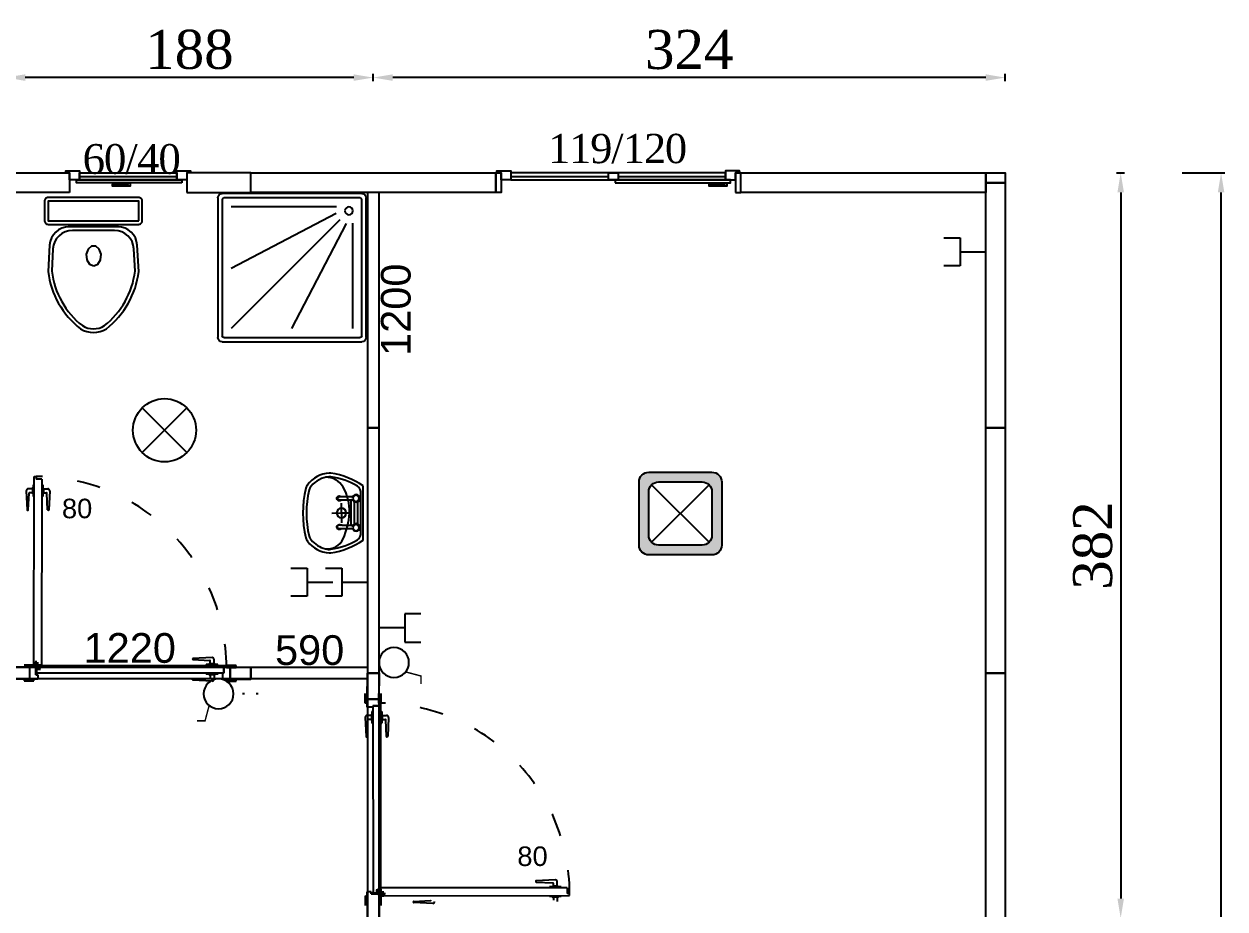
# Model space of a CAD drawing. Header units: millimetres. Extents: x 1774 to 2805, y 1273 to 2344.
# Drawn here: x 2190 to 2805, y 1891 to 2344 of the extents above; entities that cross this region are included whole.
import ezdxf

# ---------------------------------------------------------------- set-up
doc = ezdxf.new("R2010")
doc.units = ezdxf.units.MM
doc.linetypes.add('ACAD_ISO03W100', pattern=[30, 12, -18])
for name, color, linetype in [('1', 250, 'Continuous'), ('Block1', 255, 'Continuous'), ('DUVAR', 7, 'Continuous'), ('KAPI-PEN', 3, 'Continuous'), ('KAPILAR', 42, 'Continuous'), ('OLCU', 2, 'Continuous'), ('TEFRIS', 4, 'Continuous')]:
    doc.layers.add(name, color=color, linetype=linetype)
doc.styles.add('metin', font='palabi.ttf')
doc.styles.get("Standard").update_dxf_attribs({"font": 'arial.ttf'})
doc.dimstyles.new('Metin SARI', dxfattribs={"dimscale": 20, "dimtxt": 1, "dimasz": 0.5, "dimexe": 0.1, "dimexo": 0.1, "dimgap": 0.2, "dimtad": 1, "dimrnd": 1, "dimzin": 12, "dimdsep": 46, "dimlunit": 6, "dimtxsty": 'metin', "dimcen": 0.8, "dimdle": 0.0005, "dimclrd": 7, "dimclre": 165, "dimclrt": 165, "dimazin": 3, "dimtfac": 1, "dimtmove": 0, "dimatfit": 2, "dimfxl": 1, "dimfxlon": 1, "dimtolj": 1, "dimtzin": 0, "dimlwe": -1, "dimarcsym": 0})

# ---------------------------------------------------------------- blocks, each defined once
blk = doc.blocks.new('1250')
at = {"layer": 'Block1', "color": 7}
for p, q in [((137474.17, -210534.23), (137524.17, -210534.23)), ((137529.17, -210534.23), (137584.17, -210534.23))]:
    blk.add_line(p, q, dxfattribs=at)
for points in [[(137467.08, -210532.48), (137467.08, -210531.48), (137474.17, -210531.48), (137474.17, -210535.98), (137469.17, -210535.98), (137469.17, -210532.48), (137467.08, -210532.48)], [(137591.26, -210532.48), (137591.26, -210531.48), (137584.17, -210531.48), (137584.17, -210535.98), (137589.17, -210535.98), (137589.17, -210532.48), (137591.26, -210532.48)], [(137584.82, -210537.48), (137584.82, -210539.3), (137575.82, -210539.3), (137575.82, -210538.3), (137583.82, -210538.3), (137583.82, -210537.48), (137584.82, -210537.48)]]:
    blk.add_lwpolyline(points, dxfattribs=at)
for points in [[(137474.17, -210535.98), (137584.17, -210535.98), (137584.17, -210532.48), (137474.17, -210532.48)], [(137524.17, -210532.48), (137529.17, -210532.48), (137529.17, -210535.98), (137524.17, -210535.98)], [(137527.67, -210537.48), (137586.67, -210537.48), (137586.67, -210535.98), (137527.67, -210535.98)]]:
    blk.add_lwpolyline(points, close=True, dxfattribs=at)
at = {"layer": 'KAPI-PEN', "color": 175, "true_color": 0x4554a5}
for points in [[(137466.42, -210532.48), (137469.17, -210532.48), (137469.17, -210542.48), (137466.42, -210542.48)], [(137589.17, -210542.48), (137591.92, -210542.48), (137591.92, -210532.48), (137589.17, -210532.48)]]:
    blk.add_lwpolyline(points, close=True, dxfattribs=at)
blk = doc.blocks.new('1250 v')
at = {"layer": 'Block1', "color": 7}
blk.add_line((138675.83, -210549.23), (138725.83, -210549.23), dxfattribs=at)
for points in [[(138668.83, -210547.48), (138668.83, -210546.48), (138675.83, -210546.48), (138675.83, -210550.98), (138670.83, -210550.98), (138670.83, -210547.48), (138668.83, -210547.48)], [(138725.83, -210546.48), (138732.83, -210546.48), (138732.83, -210547.48), (138730.83, -210547.48), (138730.83, -210550.98), (138725.83, -210550.98), (138725.83, -210546.48)], [(138700.83, -210552.48), (138701.83, -210552.48), (138701.83, -210554.3), (138692.83, -210554.3), (138692.83, -210553.3), (138700.83, -210553.3), (138700.83, -210552.48)]]:
    blk.add_lwpolyline(points, dxfattribs=at)
for points in [[(138728.33, -210552.48), (138674.33, -210552.48), (138674.33, -210550.98), (138728.33, -210550.98)], [(138675.83, -210547.48), (138725.83, -210547.48), (138725.83, -210550.98), (138675.83, -210550.98)]]:
    blk.add_lwpolyline(points, close=True, dxfattribs=at)
at = {"layer": 'KAPI-PEN', "color": 175, "true_color": 0x4554a5}
for points in [[(138670.83, -210557.48), (138638.08, -210557.48), (138638.08, -210547.48), (138670.83, -210547.48)], [(138730.83, -210557.48), (138763.58, -210557.48), (138763.58, -210547.48), (138730.83, -210547.48)]]:
    blk.add_lwpolyline(points, close=True, dxfattribs=at)
blk = doc.blocks.new('duşteknesi')
at = {"layer": 'TEFRIS', "color": 7}
for p, q in [((137463.56, -210968.38), (137535, -210968.38)), ((137461.28, -211042.1), (137461.28, -210970.66)), ((137463.56, -211041.34), (137463.56, -210971.42)), ((137464.32, -210970.66), (137534.24, -210970.66)), ((137523.75, -211030.84), (137468.12, -210975.22)), ((137526.99, -211029.07), (137498.95, -210975.22)), ((137530.44, -210975.22), (137530.44, -211029.23)), ((137535, -210971.42), (137535, -211041.34)), ((137537.28, -210970.66), (137537.28, -211042.1)), ((137521.97, -211034.09), (137468.12, -211006.05)), ((137534.24, -211042.1), (137464.32, -211042.1)), ((137522.14, -211037.54), (137468.12, -211037.54)), ((137535, -211044.38), (137463.56, -211044.38))]:
    blk.add_line(p, q, dxfattribs=at)
blk.add_circle((137528.41, -211035.5), 2.03, dxfattribs=at)
for centre, radius, start, end in [((137463.56, -210970.66), 2.28, 90, 180), ((137535, -210970.66), 2.28, 0, 90), ((137464.32, -210971.42), 0.76, 90, 180), ((137534.24, -210971.42), 0.76, 0, 90), ((137463.56, -211042.1), 2.28, 180, 270), ((137464.32, -211041.34), 0.76, 180, 270), ((137534.24, -211041.34), 0.76, 270, 0), ((137535, -211042.1), 2.28, 270, 0)]:
    blk.add_arc(centre, radius, start, end, dxfattribs=at)
blk = doc.blocks.new('KLOZET')
at = {"layer": 'TEFRIS', "color": 7}
for p, q in [((137068.51, -211018.48), (137068.51, -211019.69)), ((137093.37, -211018.48), (137093.37, -211019.69))]:
    blk.add_line(p, q, dxfattribs=at)
for points in [[(137087.57, -210966.25, -0.199825), (137104.12, -210995.55), (137103.35, -211009.05, -0.397632), (137093.37, -211018.48), (137068.51, -211018.48, -0.397632), (137058.52, -211009.05), (137057.76, -210995.55, -0.199825), (137074.31, -210966.25, -0.284389)], [(137102.25, -210995.69), (137101.65, -211007.13, -0.398989), (137091.66, -211016.61), (137070.21, -211016.61, -0.398989), (137060.23, -211007.13), (137059.63, -210995.69, -0.197715), (137075.3, -210967.84, -0.284389), (137086.58, -210967.84, -0.197715)], [(137105.99, -211031.5, -0.414214), (137103.99, -211033.5), (137057.88, -211033.5, -0.414214), (137055.88, -211031.5), (137055.88, -211021.69, -0.414214), (137057.88, -211019.69), (137103.99, -211019.69, -0.414214), (137105.99, -211021.69)]]:
    blk.add_lwpolyline(points, format="xyb", close=True, dxfattribs=at)
blk.add_lwpolyline([(137104.12, -211021.56), (137104.12, -211031.62), (137057.76, -211031.62), (137057.76, -211021.56)], close=True, dxfattribs=at)
at = {"layer": 'TEFRIS', "color": 7, "linetype": 'Continuous'}
blk.add_polyline3d([(137081.07, -210998.48, 0), (137083.12, -210999.3, 0), (137084.52, -211001.49, 0), (137084.83, -211004.36, 0), (137083.94, -211007.01, 0), (137082.14, -211008.58, 0), (137080, -211008.58, 0), (137078.2, -211007.01, 0), (137077.31, -211004.36, 0), (137077.61, -211001.49, 0), (137079.01, -210999.3, 0), (137081.07, -210998.48, 0)], dxfattribs=at)
blk = doc.blocks.new('LAVABO')
at = {"layer": 'TEFRIS', "color": 7}
for p, q in [((137273.03, -211028.23), (137276.64, -211031.68)), ((137284.62, -211030.57), (137275.71, -211039.91)), ((137276.64, -211031.68), (137280.1, -211028.07)), ((137281.3, -211027.42), (137280.06, -211026.23)), ((137281.15, -211027.26), (137285.59, -211031.49)), ((137286.58, -211030.01), (137281.28, -211024.96)), ((137270.05, -211037.08), (137275.33, -211042.1)), ((137272.7, -211037.01), (137271.35, -211035.72)), ((137276.61, -211040.76), (137272.32, -211036.67)), ((137276.64, -211031.68), (137273.19, -211035.3)), ((137276.64, -211031.68), (137280.26, -211035.14)), ((137285.67, -211031.86), (137277.19, -211040.75)), ((137287.01, -211032.99), (137278.46, -211041.96))]:
    blk.add_line(p, q, dxfattribs=at)
for points in [[(137275.15, -211049.38, -0.112842), (137258.68, -211042.73, -0.051406), (137258.02, -211042.15, -0.218961), (137254.15, -211030.15, -0.113197), (137254.71, -211028.31, -0.122001), (137272.25, -211009.91, -0.113197), (137274.07, -211009.27, -0.218961), (137286.24, -211012.56, -0.051406), (137286.85, -211013.2, -0.112842), (137294.27, -211029.34)], [(137276.92, -211045.74, -0.248162), (137273.17, -211047.37, -0.097547), (137259.93, -211041.35, -0.057084), (137259.19, -211040.7, -0.205938), (137255.97, -211030.86, -0.12541), (137256.55, -211028.81, -0.11725), (137272.84, -211011.73, -0.12541), (137274.86, -211011.05, -0.174088), (137283.38, -211012.74, -0.114282), (137285.53, -211014.51, -0.097547), (137292.17, -211027.45, -0.248162), (137290.72, -211031.27)]]:
    blk.add_lwpolyline(points, format="xyb", close=True, dxfattribs=at)
blk.add_lwpolyline([(137283.38, -211012.74, -0.321438), (137286.39, -211022.73, -0.098457), (137279.59, -211034.47, -0.139763), (137268.18, -211041.82, -0.277065), (137258.07, -211039.28)], format="xyb", dxfattribs=at)
for centre, radius in [((137276.64, -211031.68), 2.44), ((137287.25, -211031.56), 1.95), ((137287.25, -211031.43), 1.6), ((137276.96, -211042.3), 1.95), ((137276.9, -211042.29), 1.6)]:
    blk.add_circle(centre, radius, dxfattribs=at)
for centre, radius, start, end in [((137280.87, -211025.74), 1.29, 357.39121, 270.77169), ((137280.67, -211025.59), 0.883, 46.35638, 226.35638), ((137270.74, -211036.36), 1.29, 359.64734, 266.11697), ((137270.7, -211036.4), 0.937, 46.35638, 226.35638)]:
    blk.add_arc(centre, radius, start, end, dxfattribs=at)
blk = doc.blocks.new('*D22')
at = {"layer": 'Block1', "color": 165, "transparency": 16777216}
for p, q in [((2180.58, 2314.62), (2180.58, 2318.46)), ((2368.83, 2314.62), (2368.83, 2318.46))]:
    blk.add_line(p, q, dxfattribs=at)
at = {"layer": 'Block1', "color": 7, "lineweight": -2, "transparency": 16777216}
blk.add_line((2358.83, 2316.46), (2190.58, 2316.46), dxfattribs=at)
at = {"layer": 'Block1', "color": 7, "transparency": 16777216}
for points in [[(2190.58, 2318.13), (2190.58, 2314.79), (2180.58, 2316.46)], [(2358.83, 2318.13), (2358.83, 2314.79), (2368.83, 2316.46)]]:
    blk.add_solid(points, dxfattribs=at)
at = {"layer": 'Defpoints', "color": 0, "transparency": 16777216}
for p in [(2180.58, 2316.46), (2180.58, 2312.62), (2368.83, 2312.62)]:
    blk.add_point(p, dxfattribs=at)
at = {"layer": 'Block1', "color": 165, "transparency": 16777216, "insert": (2274.71, 2330.75), "char_height": 20, "attachment_point": 5, "style": 'metin'}
blk.add_mtext('\\A1;188', dxfattribs=at)
blk = doc.blocks.new('*D23')
at = {"layer": 'Block1', "color": 165, "transparency": 16777216}
for p, q in [((2368.83, 2314.62), (2368.83, 2318.46)), ((2692.58, 2314.62), (2692.58, 2318.46))]:
    blk.add_line(p, q, dxfattribs=at)
at = {"layer": 'Block1', "color": 7, "lineweight": -2, "transparency": 16777216}
blk.add_line((2682.58, 2316.46), (2378.83, 2316.46), dxfattribs=at)
at = {"layer": 'Block1', "color": 7, "transparency": 16777216}
for points in [[(2378.83, 2318.13), (2378.83, 2314.79), (2368.83, 2316.46)], [(2682.58, 2318.13), (2682.58, 2314.79), (2692.58, 2316.46)]]:
    blk.add_solid(points, dxfattribs=at)
at = {"layer": 'Defpoints', "color": 0, "transparency": 16777216}
for p in [(2368.83, 2316.46), (2368.83, 2312.62), (2692.58, 2312.62)]:
    blk.add_point(p, dxfattribs=at)
at = {"layer": 'Block1', "color": 165, "transparency": 16777216, "insert": (2530.71, 2330.72), "char_height": 20, "attachment_point": 5, "style": 'metin'}
blk.add_mtext('\\A1;324', dxfattribs=at)
blk = doc.blocks.new('*D24')
at = {"layer": 'Block1', "color": 165, "transparency": 16777216}
for p, q in [((2749.58, 2267.64), (2753.71, 2267.64)), ((2749.58, 1886.14), (2753.71, 1886.14))]:
    blk.add_line(p, q, dxfattribs=at)
at = {"layer": 'Block1', "color": 7, "lineweight": -2, "transparency": 16777216}
blk.add_line((2751.71, 2257.64), (2751.71, 1896.14), dxfattribs=at)
at = {"layer": 'Block1', "color": 7, "transparency": 16777216}
for points in [[(2750.04, 2257.64), (2753.37, 2257.64), (2751.71, 2267.64)], [(2750.04, 1896.14), (2753.37, 1896.14), (2751.71, 1886.14)]]:
    blk.add_solid(points, dxfattribs=at)
at = {"layer": 'Defpoints', "color": 0, "transparency": 16777216}
for p in [(2747.58, 2267.64), (2747.58, 1886.14), (2751.71, 1886.14)]:
    blk.add_point(p, dxfattribs=at)
at = {"layer": 'Block1', "color": 165, "transparency": 16777216, "insert": (2737.42, 2076.89), "char_height": 20, "attachment_point": 5, "rotation": 90, "style": 'metin'}
blk.add_mtext('\\A1;382', dxfattribs=at)
blk = doc.blocks.new('*D27')
at = {"layer": 'Block1', "color": 165, "transparency": 16777216}
for p, q in [((2783.12, 2267.64), (2805.12, 2267.64)), ((2783.12, 1304.64), (2805.12, 1304.64))]:
    blk.add_line(p, q, dxfattribs=at)
at = {"layer": 'Block1', "color": 7, "lineweight": -2, "transparency": 16777216}
blk.add_line((2803.12, 1314.64), (2803.12, 2257.64), dxfattribs=at)
at = {"layer": 'Block1', "color": 7, "transparency": 16777216}
for points in [[(2801.45, 2257.64), (2804.79, 2257.64), (2803.12, 2267.64)], [(2801.45, 1314.64), (2804.79, 1314.64), (2803.12, 1304.64)]]:
    blk.add_solid(points, dxfattribs=at)
at = {"layer": 'Defpoints', "color": 0, "transparency": 16777216}
for p in [(2747.58, 2267.64), (2803.12, 2267.64), (2747.58, 1304.64)]:
    blk.add_point(p, dxfattribs=at)
at = {"layer": 'Block1', "color": 165, "transparency": 16777216, "insert": (2788.83, 1786.14), "char_height": 20, "attachment_point": 5, "rotation": 90, "style": 'metin'}
blk.add_mtext('\\A1;963', dxfattribs=at)
blk = doc.blocks.new('GLOP')
at = {"layer": 'DUVAR', "color": 1}
for p, q in [((11.44, -11.44), (-11.44, 11.44)), ((11.44, 11.44), (-11.44, -11.44))]:
    blk.add_line(p, q, dxfattribs=at)
blk.add_circle((0, 0), 16.18, dxfattribs=at)
blk = doc.blocks.new('ANAHTAR')
at = {"layer": 'OLCU', "color": 20, "const_width": 0.735}
blk.add_lwpolyline([(-6.13, -4.86), (-13.8, -6.9), (-13.8, -11)], dxfattribs=at)
at = {"layer": 'OLCU', "color": 20}
blk.add_circle((0, 0), 7.67, dxfattribs=at)
blk = doc.blocks.new('TELPRIZ')
at = {"layer": 'DUVAR', "color": 1}
for p, q in [((-7.2, 21.45), (-7.2, 13.15)), ((7.2, 13.15), (7.2, 21.45)), ((-7.2, 13.15), (7.2, 13.15)), ((0, 13.15), (0, 0))]:
    blk.add_line(p, q, dxfattribs=at)

msp = doc.modelspace()

# ---------------------------------------------------------------- hatches: boundary and pattern name
at = {"layer": 'KAPI-PEN', "true_color": 0x4554a5}
h = msp.add_hatch(color=175, dxfattribs=at)
edge = h.paths.add_edge_path()
edge.add_line((2509.981, 2114.442), (2542.341, 2114.442))
edge.add_arc((2542.341, 2109.442), 5, 0, 90, ccw=False)
edge.add_line((2547.341, 2109.442), (2547.341, 2077.082))
edge.add_arc((2542.341, 2077.082), 5, -90, 0, ccw=False)
edge.add_line((2542.341, 2072.082), (2509.981, 2072.082))
edge.add_arc((2509.981, 2077.082), 5, 180, 270, ccw=False)
edge.add_line((2504.981, 2077.082), (2504.981, 2109.442))
edge.add_arc((2509.981, 2109.442), 5, 90, 180, ccw=False)
edge = h.paths.add_edge_path(flags=16)
edge.add_line((2514.981, 2109.442), (2537.341, 2109.442))
edge.add_arc((2537.341, 2104.442), 5, 0, 90, ccw=False)
edge.add_line((2542.341, 2104.442), (2542.341, 2082.082))
edge.add_arc((2537.341, 2082.082), 5, -90, 0, ccw=False)
edge.add_line((2537.341, 2077.082), (2514.981, 2077.082))
edge.add_arc((2514.981, 2082.082), 5, 180, 270, ccw=False)
edge.add_line((2509.981, 2082.082), (2509.981, 2104.442))
edge.add_arc((2514.981, 2104.442), 5, 90, 180, ccw=False)

# ---------------------------------------------------------------- linework, layer by layer
at = {"layer": 'Block1', "color": 7}
for p, q in [((2540.876, 2107.977), (2511.446, 2078.546)), ((2511.446, 2107.977), (2540.876, 2078.546))]:
    msp.add_line(p, q, dxfattribs=at)
at = {"layer": 'KAPI-PEN', "color": 175, "true_color": 0x4554a5}
for points in [[(2431.581, 2257.641), (2306.081, 2257.641), (2306.081, 2267.641), (2431.581, 2267.641)], [(2682.581, 2257.641), (2557.081, 2257.641), (2557.081, 2267.641), (2682.581, 2267.641)], [(2692.581, 2262.641), (2682.581, 2262.641), (2682.581, 2267.641), (2692.581, 2267.641)], [(2365.831, 2137.141), (2371.831, 2137.141), (2371.831, 2257.641), (2365.831, 2257.641)], [(2692.581, 2137.141), (2682.581, 2137.141), (2682.581, 2262.641), (2692.581, 2262.641)], [(2365.831, 2011.641), (2371.831, 2011.641), (2371.831, 2137.141), (2365.831, 2137.141)], [(2692.581, 2011.641), (2682.581, 2011.641), (2682.581, 2137.141), (2692.581, 2137.141)], [(2306.081, 2008.641), (2183.581, 2008.641), (2183.581, 2014.641), (2306.081, 2014.641)], [(2365.831, 2008.641), (2306.081, 2008.641), (2306.081, 2014.641), (2365.831, 2014.641)], [(2365.831, 1886.141), (2371.831, 1886.141), (2371.831, 2011.641), (2365.831, 2011.641)], [(2371.831, 2011.641), (2365.831, 2011.641), (2365.831, 2011.641), (2371.831, 2011.641)], [(2692.581, 1886.141), (2682.581, 1886.141), (2682.581, 2011.641), (2692.581, 2011.641)]]:
    msp.add_lwpolyline(points, close=True, dxfattribs=at)
for points in [[(2509.981, 2114.442), (2542.341, 2114.442, -0.4142136), (2547.341, 2109.442), (2547.341, 2077.082, -0.4142136), (2542.341, 2072.082), (2509.981, 2072.082, -0.4142136), (2504.981, 2077.082), (2504.981, 2109.442, -0.4142136)], [(2514.981, 2109.442), (2537.341, 2109.442, -0.4142136), (2542.341, 2104.442), (2542.341, 2082.082, -0.4142136), (2537.341, 2077.082), (2514.981, 2077.082, -0.4142136), (2509.981, 2082.082), (2509.981, 2104.442, -0.4142136)]]:
    msp.add_lwpolyline(points, format="xyb", close=True, dxfattribs=at)
at = {"layer": 'KAPILAR', "color": 7, "lineweight": 25, "ltscale": 80}
for p, q in [((2195.017, 2016.605), (2195.132, 2112.245)), ((2195.132, 2112.245), (2196.132, 2112.244)), ((2196.132, 2112.244), (2196.131, 2110.944)), ((2199.131, 2110.94), (2199.015, 2015.082)), ((2196.019, 2017.904), (2196.017, 2016.604)), ((2196.017, 2016.604), (2195.017, 2016.605)), ((2196.472, 2011.624), (2196.475, 2013.554)), ((2292.331, 2011.508), (2196.472, 2011.624)), ((2196.475, 2013.554), (2197.993, 2013.552)), ((2197.085, 2015.085), (2197.087, 2016.603)), ((2199.015, 2015.082), (2197.085, 2015.085)), ((2197.994, 2014.622), (2197.996, 2015.622)), ((2199.294, 2014.62), (2197.994, 2014.622)), ((2197.996, 2015.622), (2293.635, 2015.507)), ((2292.334, 2014.508), (2292.331, 2011.508)), ((2293.634, 2014.507), (2292.334, 2014.508)), ((2293.635, 2015.507), (2293.634, 2014.507)), ((2371.698, 1994.895), (2368.698, 1994.891)), ((2368.698, 1994.891), (2368.814, 1899.033)), ((2372.696, 1996.196), (2371.696, 1996.195)), ((2371.696, 1996.195), (2371.698, 1994.895)), ((2372.812, 1900.556), (2372.696, 1996.196)), ((2371.81, 1901.855), (2371.812, 1900.555)), ((2468.13, 1901.691), (2372.272, 1901.576)), ((2372.272, 1901.576), (2372.274, 1899.646)), ((2368.813, 1899.033), (2370.744, 1899.035)), ((2370.744, 1899.035), (2370.742, 1900.553)), ((2371.812, 1900.555), (2372.812, 1900.556)), ((2372.274, 1899.646), (2373.792, 1899.647)), ((2375.094, 1898.579), (2373.794, 1898.578)), ((2373.794, 1898.577), (2373.795, 1897.577)), ((2373.795, 1897.577), (2469.435, 1897.693)), ((2469.434, 1898.693), (2468.134, 1898.691)), ((2469.435, 1897.693), (2469.434, 1898.693))]:
    msp.add_line(p, q, dxfattribs=at)
at = {"layer": 'KAPILAR', "color": 7, "lineweight": 25}
for p, q in [((2199.131, 2110.94), (2196.131, 2110.944)), ((2191.123, 2104.905), (2191.555, 2095.14)), ((2194.325, 2105.946), (2192.123, 2105.949)), ((2194.322, 2103.946), (2192.747, 2103.948)), ((2194.325, 2106.246), (2194.322, 2103.646)), ((2194.525, 2106.446), (2194.625, 2106.446)), ((2194.627, 2107.946), (2194.62, 2101.946)), ((2195.127, 2107.945), (2194.627, 2107.946)), ((2199.127, 2107.94), (2199.627, 2107.94)), ((2199.627, 2107.94), (2199.62, 2101.94)), ((2199.725, 2106.44), (2199.625, 2106.44)), ((2199.925, 2106.239), (2199.922, 2103.639)), ((2199.922, 2103.939), (2201.498, 2103.938)), ((2199.925, 2105.939), (2202.126, 2105.937)), ((2203.124, 2104.89), (2202.668, 2095.127)), ((2192.173, 2095.14), (2192.547, 2103.757)), ((2194.522, 2103.446), (2194.622, 2103.446)), ((2195.12, 2101.945), (2194.62, 2101.946)), ((2199.12, 2101.94), (2199.62, 2101.94)), ((2199.722, 2103.44), (2199.622, 2103.44)), ((2202.051, 2095.128), (2201.698, 2103.746)), ((2191.755, 2094.949), (2191.973, 2094.949)), ((2202.468, 2094.936), (2202.25, 2094.937)), ((2276.34, 2018.884), (2276.339, 2018.667)), ((2276.53, 2018.467), (2285.147, 2018.093)), ((2286.295, 2019.516), (2276.531, 2019.084)), ((2285.336, 2016.317), (2285.338, 2017.893)), ((2287.336, 2016.314), (2287.339, 2018.516)), ((2189.987, 2014.632), (2194.987, 2014.626)), ((2194.988, 2015.626), (2189.988, 2015.632)), ((2192.987, 2014.628), (2195.82, 2014.625)), ((2197.473, 2014.623), (2194.556, 2014.626)), ((2197.475, 2016.602), (2194.559, 2016.606)), ((2194.931, 2014.626), (2197.473, 2014.623)), ((2194.977, 2014.626), (2194.978, 2015.626)), ((2195.752, 2014.625), (2195.755, 2016.604)), ((2195.755, 2016.604), (2196.28, 2016.604)), ((2196.01, 2010.625), (2196.015, 2014.625)), ((2196.013, 2013.166), (2196.016, 2016.083)), ((2196.013, 2013.541), (2196.016, 2016.083)), ((2196.014, 2014.362), (2196.015, 2014.887)), ((2197.994, 2014.359), (2196.014, 2014.362)), ((2196.015, 2014.887), (2197.995, 2014.885)), ((2196.016, 2015.521), (2196.017, 2016.604)), ((2196.28, 2016.604), (2196.277, 2014.624)), ((2196.911, 2014.624), (2197.994, 2014.622)), ((2197.993, 2013.164), (2197.996, 2016.081)), ((2197.995, 2014.885), (2197.994, 2014.359)), ((2283.331, 2011.519), (2283.33, 2011.019)), ((2283.335, 2015.519), (2283.336, 2016.019)), ((2289.336, 2016.012), (2283.336, 2016.019)), ((2284.836, 2016.117), (2284.836, 2016.017)), ((2287.636, 2016.314), (2285.036, 2016.317)), ((2287.836, 2016.114), (2287.836, 2016.014)), ((2289.335, 2015.512), (2289.336, 2016.012)), ((2292.331, 2011.508), (2292.334, 2014.508)), ((2295.634, 2014.504), (2292.334, 2014.508)), ((2293.635, 2015.507), (2293.634, 2014.507)), ((2293.634, 2014.507), (2298.634, 2014.501)), ((2298.635, 2015.501), (2293.635, 2015.507)), ((2298.634, 2014.501), (2298.635, 2015.501)), ((2189.98, 2008.632), (2189.978, 2007.632)), ((2189.978, 2007.632), (2194.978, 2007.626)), ((2194.98, 2008.626), (2189.98, 2008.632)), ((2196.98, 2008.623), (2192.98, 2008.628)), ((2194.978, 2007.626), (2194.98, 2008.626)), ((2196.01, 2010.625), (2196.982, 2010.623)), ((2196.982, 2010.623), (2196.98, 2008.623)), ((2276.327, 2008.171), (2276.327, 2008.389)), ((2286.28, 2007.516), (2276.517, 2007.971)), ((2276.518, 2008.588), (2285.136, 2008.942)), ((2289.33, 2011.012), (2283.33, 2011.019)), ((2284.83, 2010.917), (2284.83, 2011.017)), ((2287.63, 2010.714), (2285.03, 2010.717)), ((2285.33, 2010.717), (2285.328, 2009.141)), ((2287.33, 2010.714), (2287.327, 2008.513)), ((2287.83, 2010.914), (2287.83, 2011.014)), ((2289.331, 2011.512), (2289.33, 2011.012)), ((2291.631, 2011.509), (2291.627, 2008.509)), ((2291.627, 2008.509), (2295.627, 2008.504)), ((2292.331, 2011.508), (2291.631, 2011.509)), ((2293.627, 2008.507), (2293.626, 2007.507)), ((2293.626, 2007.507), (2298.626, 2007.501)), ((2298.627, 2008.501), (2293.627, 2008.507)), ((2298.626, 2007.501), (2298.627, 2008.501)), ((2301.94, 2001.186), (2302.94, 2001.187)), ((2308.94, 2001.195), (2309.94, 2001.196)), ((2364.696, 1996.186), (2364.69, 2001.186)), ((2365.69, 2001.187), (2365.696, 1996.187)), ((2371.696, 1996.195), (2371.69, 2001.195)), ((2372.69, 2001.196), (2372.696, 1996.196)), ((2365.696, 1996.187), (2364.696, 1996.186)), ((2365.699, 1994.187), (2365.694, 1998.187)), ((2368.699, 1994.191), (2365.699, 1994.187)), ((2368.698, 1994.891), (2371.698, 1994.895)), ((2368.698, 1994.891), (2368.699, 1994.191)), ((2371.694, 1998.195), (2371.698, 1994.895)), ((2372.696, 1996.196), (2371.696, 1996.195)), ((2364.705, 1988.841), (2365.161, 1979.078)), ((2367.904, 1989.89), (2365.703, 1989.887)), ((2365.778, 1979.078), (2366.131, 1987.696)), ((2367.906, 1987.89), (2366.331, 1987.888)), ((2367.904, 1990.19), (2367.907, 1987.59)), ((2368.103, 1990.39), (2368.203, 1990.39)), ((2368.107, 1987.39), (2368.207, 1987.39)), ((2368.702, 1991.891), (2368.202, 1991.89)), ((2368.202, 1991.89), (2368.209, 1985.89)), ((2372.702, 1991.896), (2373.202, 1991.897)), ((2373.202, 1991.897), (2373.209, 1985.897)), ((2373.303, 1990.397), (2373.203, 1990.397)), ((2373.307, 1987.397), (2373.207, 1987.397)), ((2373.504, 1990.197), (2373.507, 1987.597)), ((2373.504, 1989.897), (2375.705, 1989.9)), ((2373.506, 1987.897), (2375.082, 1987.899)), ((2375.656, 1979.09), (2375.282, 1987.707)), ((2376.706, 1988.855), (2376.274, 1979.091)), ((2368.709, 1985.891), (2368.209, 1985.89)), ((2372.709, 1985.896), (2373.209, 1985.897)), ((2365.361, 1978.887), (2365.578, 1978.887)), ((2376.074, 1978.9), (2375.856, 1978.9)), ((2452.126, 1905.029), (2452.126, 1904.811)), ((2462.08, 1905.684), (2452.317, 1905.229)), ((2452.317, 1904.611), (2460.935, 1904.258)), ((2465.129, 1902.188), (2459.129, 1902.18)), ((2459.13, 1901.68), (2459.129, 1902.18)), ((2460.629, 1902.282), (2460.629, 1902.182)), ((2463.429, 1902.486), (2460.829, 1902.482)), ((2461.129, 1902.483), (2461.127, 1904.058)), ((2463.129, 1902.485), (2463.126, 1904.686)), ((2463.629, 1902.286), (2463.629, 1902.186)), ((2465.13, 1901.688), (2465.129, 1902.188)), ((2468.13, 1901.691), (2468.134, 1898.691)), ((2364.815, 1897.539), (2365.815, 1897.54)), ((2364.821, 1892.539), (2364.815, 1897.539)), ((2367.813, 1899.542), (2365.813, 1899.54)), ((2365.813, 1899.54), (2365.818, 1895.54)), ((2365.815, 1897.54), (2365.821, 1892.54)), ((2367.814, 1898.57), (2367.813, 1899.542)), ((2367.814, 1898.57), (2371.814, 1898.575)), ((2370.353, 1900.553), (2373.27, 1900.557)), ((2370.356, 1898.573), (2373.273, 1898.577)), ((2370.731, 1898.574), (2373.272, 1898.577)), ((2372.074, 1900.555), (2371.549, 1900.554)), ((2371.549, 1900.554), (2371.551, 1898.575)), ((2371.551, 1898.575), (2372.077, 1898.575)), ((2371.813, 1899.471), (2371.812, 1900.555)), ((2371.815, 1897.492), (2371.812, 1900.033)), ((2371.812, 1900.033), (2371.816, 1897.117)), ((2373.793, 1898.84), (2371.814, 1898.838)), ((2371.818, 1895.547), (2371.814, 1898.381)), ((2371.814, 1898.313), (2373.794, 1898.315)), ((2371.821, 1892.547), (2371.815, 1897.547)), ((2371.815, 1897.537), (2372.815, 1897.538)), ((2372.077, 1898.575), (2372.074, 1900.555)), ((2372.71, 1898.576), (2373.794, 1898.577)), ((2372.815, 1897.548), (2372.821, 1892.548)), ((2373.792, 1900.036), (2373.795, 1897.119)), ((2373.794, 1898.315), (2373.793, 1898.84)), ((2389.579, 1894.733), (2398.196, 1895.107)), ((2459.135, 1897.68), (2459.135, 1897.18)), ((2465.135, 1897.188), (2459.135, 1897.18)), ((2460.636, 1897.082), (2460.635, 1897.182)), ((2463.436, 1896.886), (2460.836, 1896.882)), ((2461.136, 1896.883), (2461.138, 1895.307)), ((2463.136, 1896.885), (2463.138, 1894.684)), ((2463.636, 1897.086), (2463.635, 1897.186)), ((2465.135, 1897.688), (2465.135, 1897.188)), ((2389.389, 1894.315), (2389.389, 1894.533)), ((2399.344, 1893.684), (2389.58, 1894.116))]:
    msp.add_line(p, q, dxfattribs=at)
at = {"layer": 'KAPILAR', "color": 7, "lineweight": 25, "ltscale": 100}
for p, q in [((2192.98, 2008.628), (2192.987, 2014.628)), ((2295.627, 2008.504), (2295.634, 2014.504)), ((2196.982, 2010.623), (2196.01, 2010.625)), ((2365.694, 1998.187), (2371.694, 1998.195)), ((2367.813, 1899.542), (2367.814, 1898.57))]:
    msp.add_line(p, q, dxfattribs=at)
for points in [[(2196.015, 2014.625), (2183.585, 2014.641), (2183.577, 2008.641), (2196.98, 2008.623)], [(2371.814, 1898.575), (2371.831, 1886.145), (2365.831, 1886.138), (2365.813, 1899.54)]]:
    msp.add_lwpolyline(points, dxfattribs=at)
at = {"layer": 'KAPILAR', "color": 7, "ltscale": 10}
for points in [[(2192.987, 2014.628), (2183.585, 2014.641), (2183.577, 2008.641), (2192.98, 2008.628)], [(2306.085, 2014.49), (2295.634, 2014.504), (2295.627, 2008.504), (2306.077, 2008.49)], [(2371.831, 2011.645), (2371.694, 1998.195), (2365.694, 1998.187), (2365.831, 2011.638)]]:
    msp.add_lwpolyline(points, close=True, dxfattribs=at)
at = {"layer": 'KAPILAR', "color": 7, "lineweight": 25}
for centre in [(2196.015, 2014.625), (2196.015, 2014.624), (2196.017, 2016.604), (2197.994, 2014.622), (2371.812, 1900.555), (2371.814, 1898.575), (2371.814, 1898.575), (2373.794, 1898.577)]:
    msp.add_circle(centre, 0.583, dxfattribs=at)
at = {"layer": 'KAPILAR', "color": 7, "linetype": 'ACAD_ISO03W100'}
for centre, start, end in [((2196.015, 2014.625), 359.930893, 89.930893), ((2371.814, 1898.575), 0.069107, 90.069107)]:
    msp.add_arc(centre, 97.62, start, end, dxfattribs=at)
at = {"layer": 'KAPILAR', "color": 7, "lineweight": 25}
for centre, radius, start, end in [((2192.122, 2104.949), 1, 89.930893, 182.533455), ((2192.746, 2103.748), 0.2, 89.930893, 177.514794), ((2194.525, 2106.246), 0.2, 89.930893, 179.930893), ((2199.725, 2106.24), 0.2, 359.930893, 89.930893), ((2201.498, 2103.738), 0.2, 2.346992, 89.930893), ((2202.125, 2104.937), 1, 357.32833, 89.930893), ((2194.522, 2103.646), 0.2, 179.930893, 269.930893), ((2199.722, 2103.64), 0.2, 269.930893, 359.930893), ((2191.755, 2095.149), 0.2, 182.533455, 269.930893), ((2191.973, 2095.149), 0.2, 269.930893, 357.32833), ((2202.251, 2095.137), 0.2, 182.533455, 269.930893), ((2202.468, 2095.136), 0.2, 269.930893, 357.32833), ((2276.539, 2018.666), 0.2, 179.930893, 267.32833), ((2276.54, 2018.884), 0.2, 92.533455, 179.930893), ((2285.138, 2017.893), 0.2, 359.930893, 87.514794), ((2286.339, 2018.517), 1, 359.930893, 92.533455), ((2285.036, 2016.117), 0.2, 89.930893, 179.930893), ((2287.636, 2016.114), 0.2, 359.930893, 89.930893), ((2276.527, 2008.389), 0.2, 92.533455, 179.930893), ((2276.527, 2008.171), 0.2, 179.930893, 267.32833), ((2285.03, 2010.917), 0.2, 179.930893, 269.930893), ((2285.128, 2009.141), 0.2, 272.346992, 359.930893), ((2286.327, 2008.514), 1, 267.32833, 359.930893), ((2287.63, 2010.914), 0.2, 269.930893, 359.930893), ((2365.704, 1988.887), 1, 90.069107, 182.67167), ((2366.331, 1987.688), 0.2, 90.069107, 177.653008), ((2368.104, 1990.19), 0.2, 90.069107, 180.069107), ((2368.107, 1987.59), 0.2, 180.069107, 270.069107), ((2373.304, 1990.197), 0.2, 0.069107, 90.069107), ((2373.307, 1987.597), 0.2, 270.069107, 0.069107), ((2375.082, 1987.699), 0.2, 2.485206, 90.069107), ((2375.707, 1988.9), 1, 357.466545, 90.069107), ((2365.36, 1979.087), 0.2, 182.67167, 270.069107), ((2365.578, 1979.087), 0.2, 270.069107, 357.466545), ((2375.856, 1979.1), 0.2, 182.67167, 270.069107), ((2376.074, 1979.1), 0.2, 270.069107, 357.466545), ((2452.326, 1905.029), 0.2, 92.67167, 180.069107), ((2452.326, 1904.811), 0.2, 180.069107, 267.466545), ((2460.829, 1902.282), 0.2, 90.069107, 180.069107), ((2460.927, 1904.058), 0.2, 0.069107, 87.653008), ((2462.126, 1904.685), 1, 0.069107, 92.67167), ((2463.429, 1902.286), 0.2, 0.069107, 90.069107), ((2389.589, 1894.533), 0.2, 92.67167, 180.069107), ((2398.188, 1895.307), 0.2, 272.485206, 0.069107), ((2399.388, 1894.683), 1, 267.466545, 0.069107), ((2460.836, 1897.082), 0.2, 180.069107, 270.069107), ((2463.436, 1897.086), 0.2, 270.069107, 0.069107), ((2389.589, 1894.316), 0.2, 180.069107, 267.466545)]:
    msp.add_arc(centre, radius, start, end, dxfattribs=at)

# ---------------------------------------------------------------- block references
at = {"layer": 'Block1', "color": 43}
for name, p in [('1250 v', (-136457.497, 212815.12)), ('1250', (-135034.839, 212800.12))]:
    msp.add_blockref(name, p, dxfattribs=at)
at = {"layer": 'Block1', "color": 43, "xscale": -1}
for name, p, rotation in [('KLOZET', (-134855.414, -208778.383), 180), ('duşteknesi', (-135172.026, -208787.25), 180), ('LAVABO', (-242635.099, -55874.513), 136.3563825212375)]:
    msp.add_blockref(name, p, dxfattribs=dict(at, rotation=rotation))
at = {"layer": 'TEFRIS', "lineweight": 25, "xscale": -1}
for name, p, rotation in [('TELPRIZ', (2682.581, 2227.288), 90), ('TELPRIZ', (2348.167, 2058.115), 90), ('TELPRIZ', (2365.831, 2058.115), 90), ('ANAHTAR', (2289.617, 2000.973), 270)]:
    msp.add_blockref(name, p, dxfattribs=dict(at, rotation=rotation))
at = {"layer": 'TEFRIS', "lineweight": 25}
msp.add_blockref('GLOP', (2261.961, 2135.914), dxfattribs=at)
at = {"layer": 'TEFRIS', "lineweight": 25, "rotation": 270}
msp.add_blockref('TELPRIZ', (2371.831, 2034.69), dxfattribs=at)
at = {"layer": 'TEFRIS', "lineweight": 25, "xscale": -1}
msp.add_blockref('ANAHTAR', (2379.484, 2017.011), dxfattribs=at)

# ---------------------------------------------------------------- texts
at = {"color": 7, "lineweight": 50, "insert": (2219.991, 2266.957), "char_height": 15.2174, "attachment_point": 7, "style": 'metin'}
msp.add_mtext_dynamic_manual_height_columns('\\pxsm1,ql;{\\T0.95;60/40}', width=68.96525, gutter_width=61.661, heights=[0], dxfattribs=at)
at = {"layer": '1', "color": 0, "lineweight": 25}
msp.add_text('1200', height=15.2174, rotation=90, dxfattribs=at).set_placement((2387.995, 2173.97))
for s, p in [('1220', (2220.493, 2016.855)), ('590', (2318.539, 2015.754))]:
    msp.add_text(s, height=15.2174, dxfattribs=at).set_placement(p)
at = {"layer": '1', "color": 0, "lineweight": 50, "insert": (2458.492, 2287.655), "char_height": 15, "attachment_point": 1, "style": 'metin'}
msp.add_mtext_dynamic_manual_height_columns('\\pxsm1;{\\T0.95;119/120}', width=105.60789, gutter_width=61.661, heights=[0], dxfattribs=at)
at = {"layer": 'Block1', "color": 0, "linetype": 'Continuous'}
for p in [(2209.408, 2090.854), (2442.672, 1912.829)]:
    msp.add_text('80', height=10, rotation=0.069107, dxfattribs=at).set_placement(p)

# ---------------------------------------------------------------- dimensions: what is measured, and where the dimension line sits
at = {"layer": 'Block1', "color": 7}
for p1, p2, distance, picture, middle in [((2368.831, 2312.622), (2180.581, 2312.622), -3.838, '*D22', (2274.706, 2330.748)), ((2692.581, 2312.622), (2368.831, 2312.622), -3.838, '*D23', (2530.706, 2330.721)), ((2747.581, 2267.641), (2747.581, 1886.141), 4.124, '*D24', (2737.417, 2076.891)), ((2747.581, 1304.641), (2747.581, 2267.641), -55.54, '*D27', (2788.833, 1786.141))]:
    dim = msp.add_aligned_dim(p1=p1, p2=p2, distance=distance, dimstyle='Metin SARI', dxfattribs=at)
    dim.commit()
    dim.dimension.update_dxf_attribs({"geometry": picture, "text_midpoint": middle})

doc.saveas('drawing.dxf')
